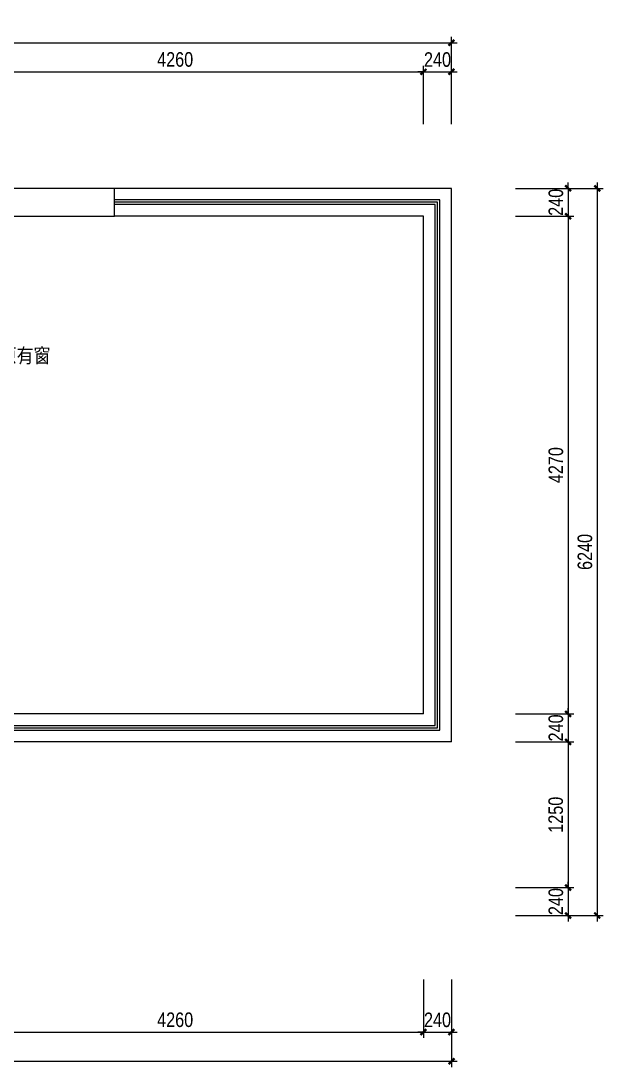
# Model space of a CAD drawing. Extents: x 160245 to 405305, y -111140 to 232735.
# Drawn here: x 400312 to 405305, y 75694 to 84670 of the extents above; entities that cross this region are included whole.
import ezdxf

# ---------------------------------------------------------------- set-up
doc = ezdxf.new("R2010")
doc.units = 0
doc.header["$LTSCALE"] = 10
doc.header["$MEASUREMENT"] = 0
doc.layers.get('Defpoints').update_dxf_attribs({"color": 229})
for name, color, linetype in [('P-N wall 新建隔墙2', 241, 'Continuous'), ('P-O wall 原始墙体', 245, 'Continuous'), ('P-O wall 拆除墙体', 245, 'Continuous'), ('P-o 原建筑尺寸', 8, 'Continuous'), ('P-Stair 楼梯（原建筑设备）', 159, 'Continuous')]:
    doc.layers.add(name, color=color, linetype=linetype)
doc.styles.add('PDC DIM', font='PMingLiU-ExtB.ttf', dxfattribs={"width": 0.85})
doc.dimstyles.new('PDC-A2', dxfattribs={"dimscale": 0, "dimtxt": 2.5, "dimasz": 1, "dimexe": 1, "dimexo": 1, "dimgap": 0.7, "dimtad": 1, "dimdec": 0, "dimtxsty": 'PDC DIM', "dimblk": 'ARCHTICK', "dimcen": 1, "dimdle": 1, "dimclrd": 8, "dimclre": 8, "dimclrt": 9, "dimadec": 0, "dimazin": 0, "dimtfac": 1, "dimtdec": 0, "dimtix": 1, "dimtmove": 2, "dimatfit": 3, "dimldrblk": 'PDC A2 T R', "dimfxl": 10, "dimfxlon": 1, "dimarcsym": 0})

# ---------------------------------------------------------------- blocks, each defined once
blk = doc.blocks.new('_ArchTick')
at = {"color": 0, "linetype": 'ByBlock', "const_width": 0.4}
blk.add_lwpolyline([(-0.5, -0.5), (0.5, 0.5)], dxfattribs=at)
blk = doc.blocks.new('*D1601')
at = {"layer": 'Defpoints', "color": 0}
for p in [(403764.6, 84233.6), (399504.6, 83733.6), (403764.6, 83733.6)]:
    blk.add_point(p, dxfattribs=at)
at = {"layer": 'P-o 原建筑尺寸', "color": 8, "lineweight": -2}
for p, q in [((399454.6, 84233.6), (403814.6, 84233.6)), ((399504.6, 83783.6), (399504.6, 84283.6)), ((403764.6, 83783.6), (403764.6, 84283.6))]:
    blk.add_line(p, q, dxfattribs=at)
at = {"layer": 'P-o 原建筑尺寸', "color": 8, "lineweight": -2, "xscale": 50, "yscale": 50, "zscale": 50, "rotation": 180}
blk.add_blockref('_ArchTick', (399504.6, 84233.6), dxfattribs=at)
at = {"layer": 'P-o 原建筑尺寸', "color": 8, "lineweight": -2, "xscale": 50, "yscale": 50, "zscale": 50}
blk.add_blockref('_ArchTick', (403764.6, 84233.6), dxfattribs=at)
at = {"layer": 'P-o 原建筑尺寸', "color": 9, "insert": (401634.6, 84339), "char_height": 125, "attachment_point": 5, "style": 'PDC DIM'}
blk.add_mtext('4260', dxfattribs=at)
blk = doc.blocks.new('PDC A2 T R')
at = {"color": 0, "linetype": 'ByBlock'}
blk.add_line((0, 0), (-2, 0), dxfattribs=at)
for points in [[(-2.15, 0.89), (-1.49, 1.35), (-0.6, 0), (0, 0)], [(-2.15, -0.89), (-1.49, -1.35), (-0.6, 0), (0, 0)]]:
    blk.add_solid(points, dxfattribs=at)
blk = doc.blocks.new('*D1602')
at = {"layer": 'Defpoints', "color": 0}
for p in [(404004.6, 84233.6), (403764.6, 83733.6), (404004.6, 83733.6)]:
    blk.add_point(p, dxfattribs=at)
at = {"layer": 'P-o 原建筑尺寸', "color": 8, "lineweight": -2}
for p, q in [((403764.6, 84233.6), (403714.6, 84233.6)), ((403764.6, 83783.6), (403764.6, 84283.6)), ((403764.6, 84233.6), (404004.6, 84233.6)), ((404004.6, 83783.6), (404004.6, 84283.6)), ((404004.6, 84233.6), (404054.6, 84233.6))]:
    blk.add_line(p, q, dxfattribs=at)
at = {"layer": 'P-o 原建筑尺寸', "color": 8, "lineweight": -2, "xscale": 50, "yscale": 50, "zscale": 50}
blk.add_blockref('_ArchTick', (403764.6, 84233.6), dxfattribs=at)
at = {"layer": 'P-o 原建筑尺寸', "color": 8, "lineweight": -2, "xscale": 50, "yscale": 50, "zscale": 50, "rotation": 180}
blk.add_blockref('_ArchTick', (404004.6, 84233.6), dxfattribs=at)
at = {"layer": 'P-o 原建筑尺寸', "color": 9, "insert": (403884.6, 84338.2), "char_height": 125, "attachment_point": 5, "style": 'PDC DIM'}
blk.add_mtext('240', dxfattribs=at)
blk = doc.blocks.new('*D1603')
at = {"layer": 'Defpoints', "color": 0}
for p in [(404004.6, 84483.6), (392584.6, 83733.6), (404004.6, 83733.6)]:
    blk.add_point(p, dxfattribs=at)
at = {"layer": 'P-o 原建筑尺寸', "color": 8, "lineweight": -2}
for p, q in [((392534.6, 84483.6), (404054.6, 84483.6)), ((392584.6, 83983.6), (392584.6, 84533.6)), ((404004.6, 83983.6), (404004.6, 84533.6))]:
    blk.add_line(p, q, dxfattribs=at)
at = {"layer": 'P-o 原建筑尺寸', "color": 8, "lineweight": -2, "xscale": 50, "yscale": 50, "zscale": 50, "rotation": 180}
blk.add_blockref('_ArchTick', (392584.6, 84483.6), dxfattribs=at)
at = {"layer": 'P-o 原建筑尺寸', "color": 8, "lineweight": -2, "xscale": 50, "yscale": 50, "zscale": 50}
blk.add_blockref('_ArchTick', (404004.6, 84483.6), dxfattribs=at)
at = {"layer": 'P-o 原建筑尺寸', "color": 9, "insert": (398294.6, 84588.2), "char_height": 125, "attachment_point": 5, "style": 'PDC DIM'}
blk.add_mtext('11420', dxfattribs=at)
blk = doc.blocks.new('*D1604')
at = {"layer": 'Defpoints', "color": 0}
for p in [(404504.6, 83233.6), (404504.6, 82993.6), (405004.6, 82993.6)]:
    blk.add_point(p, dxfattribs=at)
at = {"layer": 'P-o 原建筑尺寸', "color": 8, "lineweight": -2}
for p, q in [((404554.6, 83233.6), (405054.6, 83233.6)), ((405004.6, 83233.6), (405004.6, 83283.6)), ((405004.6, 83233.6), (405004.6, 82993.6)), ((404554.6, 82993.6), (405054.6, 82993.6)), ((405004.6, 82993.6), (405004.6, 82943.6))]:
    blk.add_line(p, q, dxfattribs=at)
at = {"layer": 'P-o 原建筑尺寸', "color": 8, "lineweight": -2, "xscale": 50, "yscale": 50, "zscale": 50}
for p, rotation in [((405004.6, 83233.6), 270), ((405004.6, 82993.6), 90)]:
    blk.add_blockref('_ArchTick', p, dxfattribs=dict(at, rotation=rotation))
at = {"layer": 'P-o 原建筑尺寸', "color": 9, "insert": (404900, 83113.6), "char_height": 125, "attachment_point": 5, "rotation": 90, "style": 'PDC DIM'}
blk.add_mtext('240', dxfattribs=at)
blk = doc.blocks.new('*D1605')
at = {"layer": 'Defpoints', "color": 0}
for p in [(404504.6, 82993.6), (404504.6, 78723.6), (405004.6, 78723.6)]:
    blk.add_point(p, dxfattribs=at)
at = {"layer": 'P-o 原建筑尺寸', "color": 8, "lineweight": -2}
for p, q in [((405004.6, 83043.6), (405004.6, 78673.6)), ((404554.6, 82993.6), (405054.6, 82993.6)), ((404554.6, 78723.6), (405054.6, 78723.6))]:
    blk.add_line(p, q, dxfattribs=at)
at = {"layer": 'P-o 原建筑尺寸', "color": 8, "lineweight": -2, "xscale": 50, "yscale": 50, "zscale": 50}
for p, rotation in [((405004.6, 82993.6), 90), ((405004.6, 78723.6), 270)]:
    blk.add_blockref('_ArchTick', p, dxfattribs=dict(at, rotation=rotation))
at = {"layer": 'P-o 原建筑尺寸', "color": 9, "insert": (404900, 80858.6), "char_height": 125, "attachment_point": 5, "rotation": 90, "style": 'PDC DIM'}
blk.add_mtext('4270', dxfattribs=at)
blk = doc.blocks.new('*D1606')
at = {"layer": 'Defpoints', "color": 0}
for p in [(404504.6, 77233.6), (404504.6, 76993.6), (405004.6, 76993.6)]:
    blk.add_point(p, dxfattribs=at)
at = {"layer": 'P-o 原建筑尺寸', "color": 8, "lineweight": -2}
for p, q in [((404554.6, 77233.6), (405054.6, 77233.6)), ((405004.6, 77233.6), (405004.6, 77283.6)), ((405004.6, 77233.6), (405004.6, 76993.6)), ((404554.6, 76993.6), (405054.6, 76993.6)), ((405004.6, 76993.6), (405004.6, 76943.6))]:
    blk.add_line(p, q, dxfattribs=at)
at = {"layer": 'P-o 原建筑尺寸', "color": 8, "lineweight": -2, "xscale": 50, "yscale": 50, "zscale": 50}
for p, rotation in [((405004.6, 77233.6), 270), ((405004.6, 76993.6), 90)]:
    blk.add_blockref('_ArchTick', p, dxfattribs=dict(at, rotation=rotation))
at = {"layer": 'P-o 原建筑尺寸', "color": 9, "insert": (404900, 77113.6), "char_height": 125, "attachment_point": 5, "rotation": 90, "style": 'PDC DIM'}
blk.add_mtext('240', dxfattribs=at)
blk = doc.blocks.new('*D1607')
at = {"layer": 'Defpoints', "color": 0}
for p in [(404504.6, 83233.6), (404504.6, 76993.6), (405254.6, 76993.6)]:
    blk.add_point(p, dxfattribs=at)
at = {"layer": 'P-o 原建筑尺寸', "color": 8, "lineweight": -2}
for p, q in [((404754.6, 83233.6), (405304.6, 83233.6)), ((405254.6, 83283.6), (405254.6, 76943.6)), ((404754.6, 76993.6), (405304.6, 76993.6))]:
    blk.add_line(p, q, dxfattribs=at)
at = {"layer": 'P-o 原建筑尺寸', "color": 8, "lineweight": -2, "xscale": 50, "yscale": 50, "zscale": 50}
for p, rotation in [((405254.6, 83233.6), 90), ((405254.6, 76993.6), 270)]:
    blk.add_blockref('_ArchTick', p, dxfattribs=dict(at, rotation=rotation))
at = {"layer": 'P-o 原建筑尺寸', "color": 9, "insert": (405149.2, 80113.6), "char_height": 125, "attachment_point": 5, "rotation": 90, "style": 'PDC DIM'}
blk.add_mtext('6240', dxfattribs=at)
blk = doc.blocks.new('*D1613')
at = {"layer": 'Defpoints', "color": 0}
for p in [(399504.6, 76493.6), (403764.6, 76493.6), (403764.6, 75993.6)]:
    blk.add_point(p, dxfattribs=at)
at = {"layer": 'P-o 原建筑尺寸', "color": 8, "lineweight": -2}
for p, q in [((399504.6, 76443.6), (399504.6, 75943.6)), ((403764.6, 76443.6), (403764.6, 75943.6)), ((399454.6, 75993.6), (403814.6, 75993.6))]:
    blk.add_line(p, q, dxfattribs=at)
at = {"layer": 'P-o 原建筑尺寸', "color": 8, "lineweight": -2, "xscale": 50, "yscale": 50, "zscale": 50, "rotation": 180}
blk.add_blockref('_ArchTick', (399504.6, 75993.6), dxfattribs=at)
at = {"layer": 'P-o 原建筑尺寸', "color": 8, "lineweight": -2, "xscale": 50, "yscale": 50, "zscale": 50}
blk.add_blockref('_ArchTick', (403764.6, 75993.6), dxfattribs=at)
at = {"layer": 'P-o 原建筑尺寸', "color": 9, "insert": (401634.6, 76099), "char_height": 125, "attachment_point": 5, "style": 'PDC DIM'}
blk.add_mtext('4260', dxfattribs=at)
blk = doc.blocks.new('*D1614')
at = {"layer": 'Defpoints', "color": 0}
for p in [(403764.6, 76493.6), (404004.6, 76493.6), (404004.6, 75993.6)]:
    blk.add_point(p, dxfattribs=at)
at = {"layer": 'P-o 原建筑尺寸', "color": 8, "lineweight": -2}
for p, q in [((403764.6, 76443.6), (403764.6, 75943.6)), ((404004.6, 76443.6), (404004.6, 75943.6)), ((403764.6, 75993.6), (403714.6, 75993.6)), ((403764.6, 75993.6), (404004.6, 75993.6)), ((404004.6, 75993.6), (404054.6, 75993.6))]:
    blk.add_line(p, q, dxfattribs=at)
at = {"layer": 'P-o 原建筑尺寸', "color": 8, "lineweight": -2, "xscale": 50, "yscale": 50, "zscale": 50}
blk.add_blockref('_ArchTick', (403764.6, 75993.6), dxfattribs=at)
at = {"layer": 'P-o 原建筑尺寸', "color": 8, "lineweight": -2, "xscale": 50, "yscale": 50, "zscale": 50, "rotation": 180}
blk.add_blockref('_ArchTick', (404004.6, 75993.6), dxfattribs=at)
at = {"layer": 'P-o 原建筑尺寸', "color": 9, "insert": (403884.6, 76098.2), "char_height": 125, "attachment_point": 5, "style": 'PDC DIM'}
blk.add_mtext('240', dxfattribs=at)
blk = doc.blocks.new('*D1615')
at = {"layer": 'Defpoints', "color": 0}
for p in [(392584.6, 76493.6), (404004.6, 76418.6), (404004.6, 75743.6)]:
    blk.add_point(p, dxfattribs=at)
at = {"layer": 'P-o 原建筑尺寸', "color": 8, "lineweight": -2}
for p, q in [((392584.6, 76243.6), (392584.6, 75693.6)), ((404004.6, 76243.6), (404004.6, 75693.6)), ((392534.6, 75743.6), (404054.6, 75743.6))]:
    blk.add_line(p, q, dxfattribs=at)
at = {"layer": 'P-o 原建筑尺寸', "color": 8, "lineweight": -2, "xscale": 50, "yscale": 50, "zscale": 50, "rotation": 180}
blk.add_blockref('_ArchTick', (392584.6, 75743.6), dxfattribs=at)
at = {"layer": 'P-o 原建筑尺寸', "color": 8, "lineweight": -2, "xscale": 50, "yscale": 50, "zscale": 50}
blk.add_blockref('_ArchTick', (404004.6, 75743.6), dxfattribs=at)
at = {"layer": 'P-o 原建筑尺寸', "color": 9, "insert": (398294.6, 75848.2), "char_height": 125, "attachment_point": 5, "style": 'PDC DIM'}
blk.add_mtext('11420', dxfattribs=at)
blk = doc.blocks.new('*D1620')
at = {"layer": 'Defpoints', "color": 0}
for p in [(404504.6, 78723.6), (404504.6, 78483.6), (405004.6, 78483.6)]:
    blk.add_point(p, dxfattribs=at)
at = {"layer": 'P-o 原建筑尺寸', "color": 8, "lineweight": -2}
for p, q in [((405004.6, 78723.6), (405004.6, 78773.6)), ((404554.6, 78723.6), (405054.6, 78723.6)), ((405004.6, 78723.6), (405004.6, 78483.6)), ((404554.6, 78483.6), (405054.6, 78483.6)), ((405004.6, 78483.6), (405004.6, 78433.6))]:
    blk.add_line(p, q, dxfattribs=at)
at = {"layer": 'P-o 原建筑尺寸', "color": 8, "lineweight": -2, "xscale": 50, "yscale": 50, "zscale": 50}
for p, rotation in [((405004.6, 78723.6), 270), ((405004.6, 78483.6), 90)]:
    blk.add_blockref('_ArchTick', p, dxfattribs=dict(at, rotation=rotation))
at = {"layer": 'P-o 原建筑尺寸', "color": 9, "insert": (404900, 78603.6), "char_height": 125, "attachment_point": 5, "rotation": 90, "style": 'PDC DIM'}
blk.add_mtext('240', dxfattribs=at)
blk = doc.blocks.new('*D1621')
at = {"layer": 'Defpoints', "color": 0}
for p in [(404504.6, 78483.6), (404504.6, 77233.6), (405004.6, 77233.6)]:
    blk.add_point(p, dxfattribs=at)
at = {"layer": 'P-o 原建筑尺寸', "color": 8, "lineweight": -2}
for p, q in [((404554.6, 78483.6), (405054.6, 78483.6)), ((405004.6, 78533.6), (405004.6, 77183.6)), ((404554.6, 77233.6), (405054.6, 77233.6))]:
    blk.add_line(p, q, dxfattribs=at)
at = {"layer": 'P-o 原建筑尺寸', "color": 8, "lineweight": -2, "xscale": 50, "yscale": 50, "zscale": 50}
for p, rotation in [((405004.6, 78483.6), 90), ((405004.6, 77233.6), 270)]:
    blk.add_blockref('_ArchTick', p, dxfattribs=dict(at, rotation=rotation))
at = {"layer": 'P-o 原建筑尺寸', "color": 9, "insert": (404898.8, 77858.6), "char_height": 125, "attachment_point": 5, "rotation": 90, "style": 'PDC DIM'}
blk.add_mtext('1250', dxfattribs=at)

msp = doc.modelspace()

# ---------------------------------------------------------------- linework, layer by layer
at = {"layer": 'P-N wall 新建隔墙2', "color": 107, "linetype": 'Continuous'}
for points in [[(399504.6, 78583.6), (403904.6, 78583.6), (403904.6, 83133.6), (401114.6, 83133.6)], [(399504.6, 78603.6), (403884.6, 78603.6), (403884.6, 83113.6), (401114.6, 83113.6)], [(399504.6, 78623.6), (403864.6, 78623.6), (403864.6, 83093.6), (401114.6, 83093.6)]]:
    msp.add_lwpolyline(points, dxfattribs=at)
at = {"layer": 'P-O wall 原始墙体'}
for p, q in [((401114.6, 83233.6), (392584.6, 83233.6)), ((401114.6, 82993.6), (401114.6, 83233.6)), ((399504.6, 82993.6), (401114.6, 82993.6))]:
    msp.add_line(p, q, dxfattribs=at)
at = {"layer": 'P-Stair 楼梯（原建筑设备）', "linetype": 'Continuous'}
for p, q in [((404004.6, 83233.6), (401114.6, 83233.6)), ((404004.6, 78483.6), (404004.6, 83233.6)), ((403764.6, 82993.6), (401114.6, 82993.6)), ((403764.6, 78723.6), (403764.6, 82993.6)), ((403764.6, 78723.6), (399504.6, 78723.6)), ((404004.6, 78483.6), (399504.6, 78483.6))]:
    msp.add_line(p, q, dxfattribs=at)

# ---------------------------------------------------------------- texts
at = {"layer": 'P-O wall 拆除墙体', "color": 9, "insert": (399840.3, 81861.1), "char_height": 125, "attachment_point": 1, "style": 'PDC DIM'}
msp.add_mtext('拆除原有窗', dxfattribs=at)

# ---------------------------------------------------------------- dimensions: what is measured, and where the dimension line sits
at = {"layer": 'P-o 原建筑尺寸'}
for base, p1, p2, picture, middle in [((404004.6, 84483.6), (392584.6, 83733.6), (404004.6, 83733.6), '*D1603', (398294.6, 84588.2)), ((403764.6, 84233.6), (399504.6, 83733.6), (403764.6, 83733.6), '*D1601', (401634.6, 84339)), ((404004.6, 84233.6), (403764.6, 83733.6), (404004.6, 83733.6), '*D1602', (403884.6, 84338.2)), ((404004.6, 75743.6), (392584.6, 76493.6), (404004.6, 76418.6), '*D1615', (398294.6, 75848.2)), ((403764.6, 75993.6), (399504.6, 76493.6), (403764.6, 76493.6), '*D1613', (401634.6, 76099)), ((404004.6, 75993.6), (403764.6, 76493.6), (404004.6, 76493.6), '*D1614', (403884.6, 76098.2))]:
    dim = msp.add_linear_dim(base=base, p1=p1, p2=p2, dimstyle='PDC-A2', override={"dimscale": 50}, dxfattribs=at)
    dim.commit()
    dim.dimension.update_dxf_attribs({"geometry": picture, "text_midpoint": middle})
for base, p1, p2, picture, middle in [((405004.6, 82993.6), (404504.6, 83233.6), (404504.6, 82993.6), '*D1604', (404900, 83113.6)), ((405254.6, 76993.6), (404504.6, 83233.6), (404504.6, 76993.6), '*D1607', (405149.2, 80113.6)), ((405004.6, 78723.6), (404504.6, 82993.6), (404504.6, 78723.6), '*D1605', (404900, 80858.6)), ((405004.6, 78483.6), (404504.6, 78723.6), (404504.6, 78483.6), '*D1620', (404900, 78603.6)), ((405004.6, 77233.6), (404504.6, 78483.6), (404504.6, 77233.6), '*D1621', (404898.8, 77858.6)), ((405004.6, 76993.6), (404504.6, 77233.6), (404504.6, 76993.6), '*D1606', (404900, 77113.6))]:
    dim = msp.add_linear_dim(base=base, p1=p1, p2=p2, angle=90, dimstyle='PDC-A2', override={"dimscale": 50}, dxfattribs=at)
    dim.commit()
    dim.dimension.update_dxf_attribs({"geometry": picture, "text_midpoint": middle})

doc.saveas('drawing.dxf')
